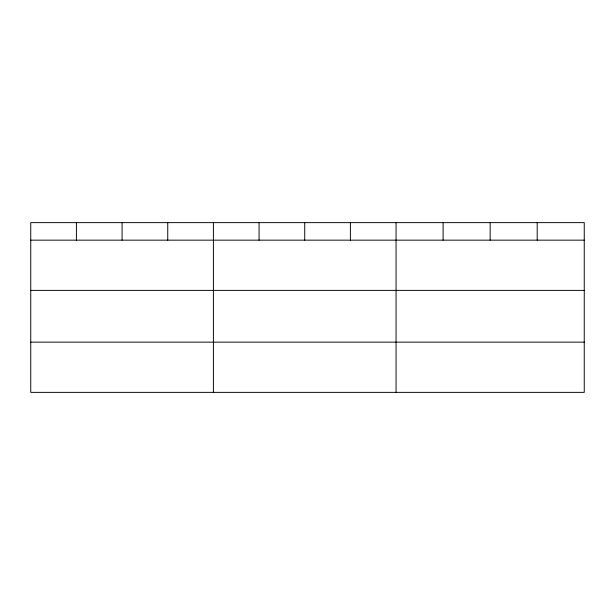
<?xml version="1.0" encoding="UTF-8"?>
<svg xmlns="http://www.w3.org/2000/svg" width="615" height="615" viewBox="0 0 615 615"><rect width="100%" height="100%" fill="white"/><g stroke="black" fill="none" stroke-linecap="round" stroke-linejoin="round"><path stroke-width="0.92" d="M584.25 290.388L584.25 222.63L30.75 222.63L30.75 392.37L584.25 392.37L584.25 290.388L30.75 290.388M30.75 240.157L584.25 240.157M30.75 342.14L584.25 342.14M537.202 222.63L537.202 240.157M490.155 222.63L490.155 240.157M443.108 222.63L443.108 240.157M396.06 222.63L396.06 392.37M350.396 222.63L350.396 240.157M304.733 222.63L304.733 240.157M259.069 222.63L259.069 240.157M213.405 222.63L213.405 392.37M167.741 222.63L167.741 240.157M122.078 222.63L122.078 240.157M76.414 222.63L76.414 240.157"/></g></svg>
